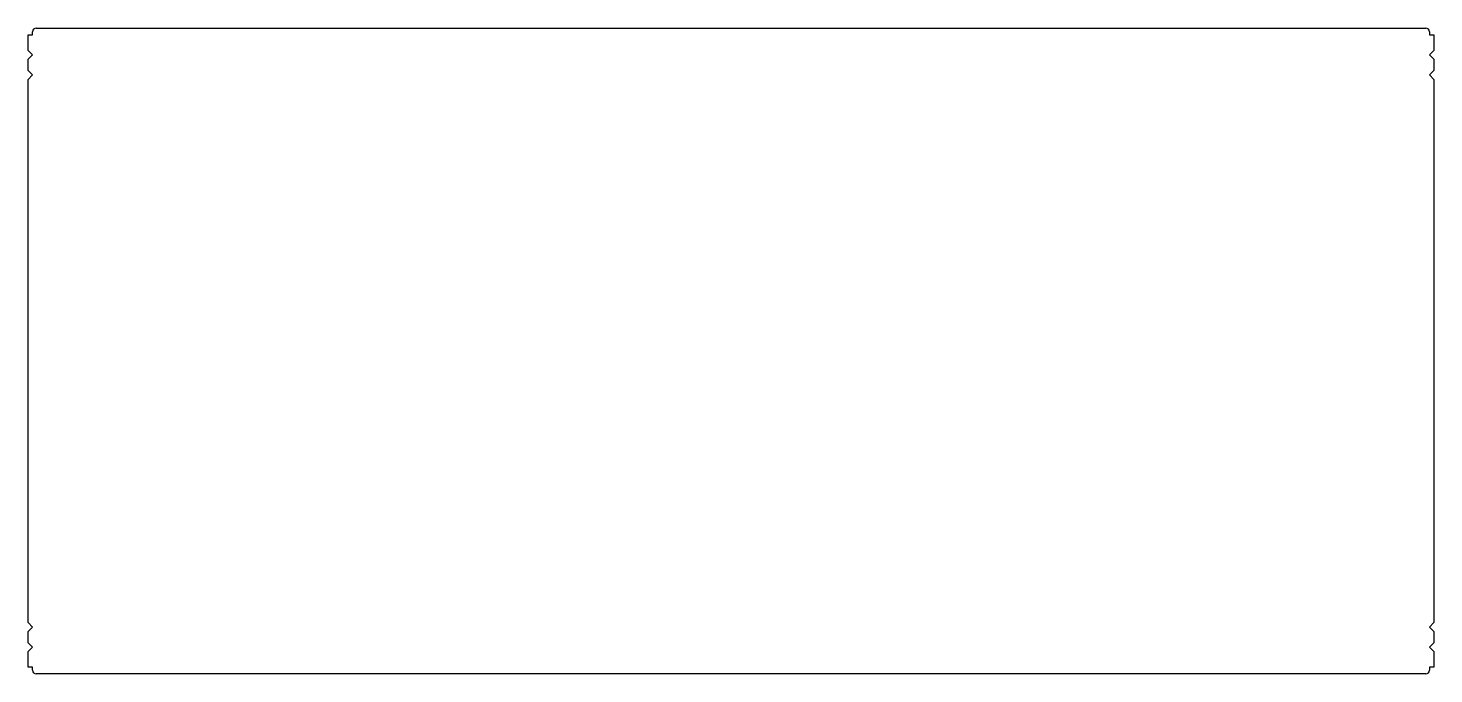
# Model space of a CAD drawing. Header units: millimetres. Extents: x 0 to 1949, y 0 to 896.
import ezdxf

# ---------------------------------------------------------------- set-up
doc = ezdxf.new("R2010")
doc.units = ezdxf.units.MM

msp = doc.modelspace()

# ---------------------------------------------------------------- linework, layer by layer
at = {"color": 7, "linetype": 'Continuous', "lineweight": 25}
for p, q in [((0, 864.6), (0, 886.4)), ((0, 886.4), (6.1, 886.4)), ((6.1, 886.4), (6.1, 890.5)), ((11.1, 895.5), (1937.9, 895.5)), ((1942.9, 890.5), (1942.9, 886.4)), ((1942.9, 886.4), (1949, 886.4)), ((1949, 886.4), (1949, 864.6)), ((0, 864.6), (6.1, 858.5)), ((6.1, 858.5), (0, 852.4)), ((1942.9, 858.5), (1949, 864.6)), ((1949, 852.4), (1942.9, 858.5)), ((0, 836.6), (0, 852.4)), ((1949, 852.4), (1949, 836.6)), ((0, 836.6), (6.1, 830.5)), ((6.1, 830.5), (0, 824.4)), ((0, 71.1), (0, 824.4)), ((1942.9, 830.5), (1949, 836.6)), ((1949, 824.4), (1942.9, 830.5)), ((1949, 824.4), (1949, 71.1)), ((0, 71.1), (6.1, 65)), ((6.1, 65), (0, 58.9)), ((0, 43.1), (0, 58.9)), ((1942.9, 65), (1949, 71.1)), ((1949, 58.9), (1942.9, 65)), ((1949, 58.9), (1949, 43.1)), ((0, 43.1), (6.1, 37)), ((1942.9, 37), (1949, 43.1)), ((6.1, 37), (0, 30.9)), ((0, 9.1), (0, 30.9)), ((1949, 30.9), (1942.9, 37)), ((1949, 30.9), (1949, 9.1)), ((6.1, 9.1), (0, 9.1)), ((6.1, 5), (6.1, 9.1)), ((1937.9, 0), (11.1, 0)), ((1949, 9.1), (1942.9, 9.1)), ((1942.9, 9.1), (1942.9, 5))]:
    msp.add_line(p, q, dxfattribs=at)
for centre, start, end in [((11.1, 890.5), 90, 180), ((1937.9, 890.5), 0, 90), ((11.1, 5), 180, 270), ((1937.9, 5), 270, 0)]:
    msp.add_arc(centre, 5, start, end, dxfattribs=at)

doc.saveas('drawing.dxf')
